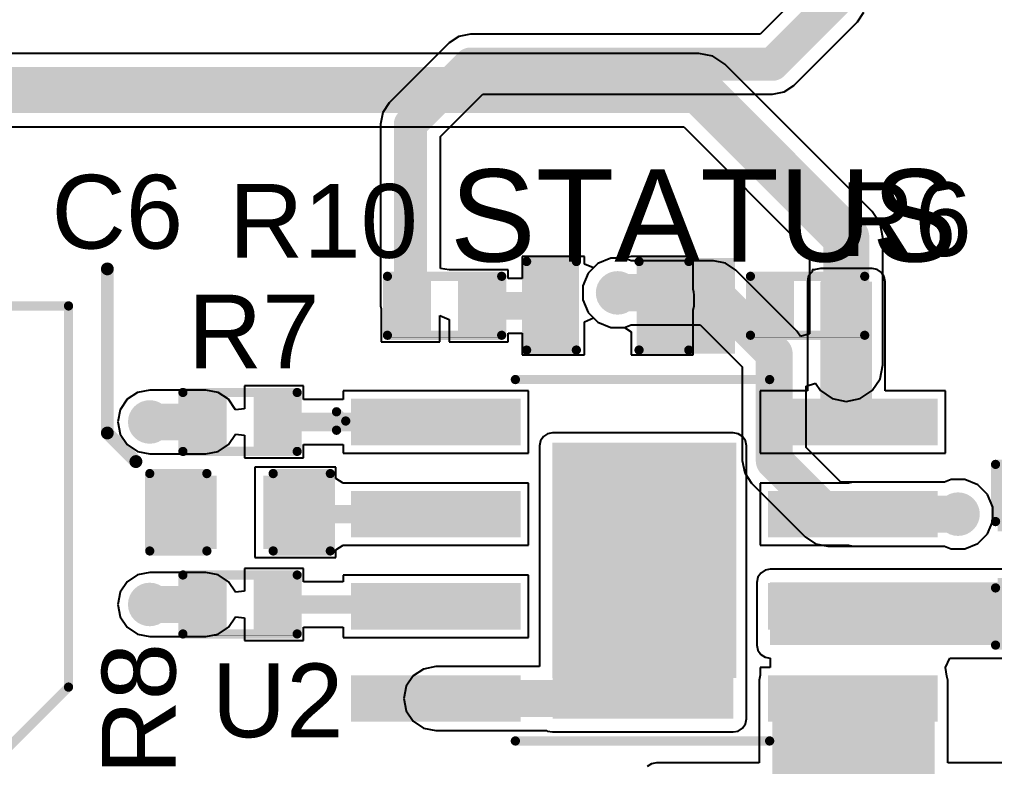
# Model space of a CAD drawing. Header units: millimetres. Extents: x 0.2 to 61.8, y 0.1 to 56.6.
# Drawn here: x 39.94 to 53.38, y 17.56 to 27.84 of the extents above; entities that cross this region are included whole.
import ezdxf

# ---------------------------------------------------------------- set-up
doc = ezdxf.new("R2010")
doc.units = ezdxf.units.MM
for name, color, linetype in [('BottomLayer', 5, 'Continuous'), ('BottomSolder', 6, 'Continuous'), ('TopLayer', 1, 'Continuous'), ('TopOverlay', 2, 'Continuous'), ('TopPaste', 8, 'Continuous'), ('TopSolder', 216, 'Continuous'), ('ViaHoleLayer', 16, 'Continuous')]:
    doc.layers.add(name, color=color, linetype=linetype)
doc.styles.add('Arial', font='', dxfattribs={"height": 0.2})
doc.styles.get('Arial').set_extended_font_data('Arial')

# ---------------------------------------------------------------- blocks, each defined once
blk = doc.blocks.new('SO_8_PWRPD_5')
at = {"layer": 'TopLayer'}
for points in [[(-3.975, 2.155), (-1.775, 2.155), (-1.775, 1.655), (-3.975, 1.655)], [(1.775, 2.155), (3.975, 2.155), (3.975, 1.655), (1.775, 1.655)], [(-1.2, 1.55), (1.2, 1.55), (1.2, -1.55), (-1.2, -1.55)], [(-3.975, 0.885), (-1.775, 0.885), (-1.775, 0.385), (-3.975, 0.385)], [(1.775, 0.885), (3.975, 0.885), (3.975, 0.385), (1.775, 0.385)], [(-3.975, -0.385), (-1.775, -0.385), (-1.775, -0.885), (-3.975, -0.885)], [(1.775, -0.385), (3.975, -0.385), (3.975, -0.885), (1.775, -0.885)], [(-3.975, -1.655), (-1.775, -1.655), (-1.775, -2.155), (-3.975, -2.155)], [(1.775, -1.655), (3.975, -1.655), (3.975, -2.155), (1.775, -2.155)]]:
    blk.add_hatch(color=1, dxfattribs=at).paths.add_polyline_path(points)
at = {"layer": 'TopPaste'}
for points in [[(-3.975, 2.155), (-1.775, 2.155), (-1.775, 1.655), (-3.975, 1.655)], [(1.775, 2.155), (3.975, 2.155), (3.975, 1.655), (1.775, 1.655)], [(-1.2, 1.55), (1.2, 1.55), (1.2, -1.55), (-1.2, -1.55)], [(-3.975, 0.885), (-1.775, 0.885), (-1.775, 0.385), (-3.975, 0.385)], [(1.775, 0.885), (3.975, 0.885), (3.975, 0.385), (1.775, 0.385)], [(-3.975, -0.385), (-1.775, -0.385), (-1.775, -0.885), (-3.975, -0.885)], [(1.775, -0.385), (3.975, -0.385), (3.975, -0.885), (1.775, -0.885)], [(-3.975, -1.655), (-1.775, -1.655), (-1.775, -2.155), (-3.975, -2.155)], [(1.775, -1.655), (3.975, -1.655), (3.975, -2.155), (1.775, -2.155)]]:
    blk.add_hatch(color=8, dxfattribs=at).paths.add_polyline_path(points)
at = {"layer": 'TopSolder'}
for points in [[(-4.045, 2.225), (-1.705, 2.225), (-1.705, 1.585), (-4.045, 1.585)], [(1.705, 2.225), (4.045, 2.225), (4.045, 1.585), (1.705, 1.585)], [(-1.27, 1.62), (1.27, 1.62), (1.27, -1.62), (-1.27, -1.62)], [(-4.045, 0.955), (-1.705, 0.955), (-1.705, 0.315), (-4.045, 0.315)], [(1.705, 0.955), (4.045, 0.955), (4.045, 0.315), (1.705, 0.315)], [(-4.045, -0.315), (-1.705, -0.315), (-1.705, -0.955), (-4.045, -0.955)], [(1.705, -0.315), (4.045, -0.315), (4.045, -0.955), (1.705, -0.955)], [(-4.045, -1.585), (-1.705, -1.585), (-1.705, -2.225), (-4.045, -2.225)], [(1.705, -1.585), (4.045, -1.585), (4.045, -2.225), (1.705, -2.225)]]:
    blk.add_hatch(color=216, dxfattribs=at).paths.add_polyline_path(points)
at = {"layer": 'TopOverlay', "const_width": 0.127}
for points in [[(-1.778, 2.489), (1.727, 2.489)], [(-4.243, 1.791), (-4.243, 2.045)], [(-4.243, 2.045), (-4.116, 1.918)], [(-4.243, 1.791), (-4.116, 1.918)], [(-1.778, -2.489), (1.727, -2.489)]]:
    blk.add_lwpolyline(points, dxfattribs=at)
at = {"layer": 'TopOverlay', "const_width": 0.0635}
for points in [[(-1.81, 2.489, 1), (-1.746, 2.489, 1)], [(1.695, 2.489, 1), (1.759, 2.489, 1)], [(-4.275, 2.045, 1), (-4.211, 2.045, 1)], [(-4.275, 2.045, 1), (-4.211, 2.045, 1)], [(-4.148, 1.918, 1), (-4.084, 1.918, 1)], [(-4.148, 1.918, 1), (-4.084, 1.918, 1)], [(-4.275, 1.791, 1), (-4.211, 1.791, 1)], [(-4.275, 1.791, 1), (-4.211, 1.791, 1)], [(-1.81, -2.489, 1), (-1.746, -2.489, 1)], [(1.695, -2.489, 1), (1.759, -2.489, 1)]]:
    blk.add_lwpolyline(points, format="xyb", close=True, dxfattribs=at)
blk = doc.blocks.new('R___0402_17')
at = {"layer": 'TopLayer'}
for points in [[(-0.699, -0.318), (-0.699, 0.318), (-0.241, 0.318), (-0.241, -0.318)], [(0.241, -0.318), (0.241, 0.318), (0.699, 0.318), (0.699, -0.318)]]:
    blk.add_hatch(color=1, dxfattribs=at).paths.add_polyline_path(points)
at = {"layer": 'TopPaste'}
for points in [[(-0.699, -0.318), (-0.699, 0.318), (-0.241, 0.318), (-0.241, -0.318)], [(0.241, -0.318), (0.241, 0.318), (0.699, 0.318), (0.699, -0.318)]]:
    blk.add_hatch(color=8, dxfattribs=at).paths.add_polyline_path(points)
at = {"layer": 'TopSolder'}
for points in [[(-0.754, -0.373), (-0.754, 0.373), (-0.186, 0.373), (-0.186, -0.373)], [(0.186, -0.373), (0.186, 0.373), (0.754, 0.373), (0.754, -0.373)]]:
    blk.add_hatch(color=216, dxfattribs=at).paths.add_polyline_path(points)
at = {"layer": 'TopOverlay'}
for points, const_width in [([(-0.787, 0.406), (0.787, 0.406)], 0.127), ([(-0.787, -0.406), (-0.787, 0.406)], 0.127), ([(0.787, -0.406), (0.787, 0.406)], 0.127), ([(-0.787, -0.406), (0.787, -0.406)], 0.127), ([(-0.813, -0.432), (0.813, -0.432)], 0.00323)]:
    blk.add_lwpolyline(points, dxfattribs=dict(at, const_width=const_width))
for points, const_width in [([(-0.819, 0.406, 1), (-0.756, 0.406, 1)], 0.0635), ([(-0.819, 0.406, 1), (-0.756, 0.406, 1)], 0.0635), ([(0.756, 0.406, 1), (0.819, 0.406, 1)], 0.0635), ([(0.756, 0.406, 1), (0.819, 0.406, 1)], 0.0635), ([(-0.819, -0.406, 1), (-0.756, -0.406, 1)], 0.0635), ([(-0.819, -0.406, 1), (-0.756, -0.406, 1)], 0.0635), ([(0.756, -0.406, 1), (0.819, -0.406, 1)], 0.0635), ([(0.756, -0.406, 1), (0.819, -0.406, 1)], 0.0635), ([(-0.814, -0.432, 1), (-0.812, -0.432, 1)], 0.00161), ([(0.812, -0.432, 1), (0.814, -0.432, 1)], 0.00161)]:
    blk.add_lwpolyline(points, format="xyb", close=True, dxfattribs=dict(at, const_width=const_width))
blk = doc.blocks.new('R___0402_19')
at = {"layer": 'TopLayer'}
for points in [[(-0.699, -0.318), (-0.699, 0.318), (-0.241, 0.318), (-0.241, -0.318)], [(0.241, -0.318), (0.241, 0.318), (0.699, 0.318), (0.699, -0.318)]]:
    blk.add_hatch(color=1, dxfattribs=at).paths.add_polyline_path(points)
at = {"layer": 'TopPaste'}
for points in [[(-0.699, -0.318), (-0.699, 0.318), (-0.241, 0.318), (-0.241, -0.318)], [(0.241, -0.318), (0.241, 0.318), (0.699, 0.318), (0.699, -0.318)]]:
    blk.add_hatch(color=8, dxfattribs=at).paths.add_polyline_path(points)
at = {"layer": 'TopSolder'}
for points in [[(-0.754, -0.373), (-0.754, 0.373), (-0.186, 0.373), (-0.186, -0.373)], [(0.186, -0.373), (0.186, 0.373), (0.754, 0.373), (0.754, -0.373)]]:
    blk.add_hatch(color=216, dxfattribs=at).paths.add_polyline_path(points)
at = {"layer": 'TopOverlay'}
for points, const_width in [([(-0.787, 0.406), (0.787, 0.406)], 0.127), ([(-0.787, -0.406), (-0.787, 0.406)], 0.127), ([(0.787, -0.406), (0.787, 0.406)], 0.127), ([(-0.787, -0.406), (0.787, -0.406)], 0.127), ([(-0.813, -0.432), (0.813, -0.432)], 0.00323)]:
    blk.add_lwpolyline(points, dxfattribs=dict(at, const_width=const_width))
for points, const_width in [([(-0.819, 0.406, 1), (-0.756, 0.406, 1)], 0.0635), ([(-0.819, 0.406, 1), (-0.756, 0.406, 1)], 0.0635), ([(0.756, 0.406, 1), (0.819, 0.406, 1)], 0.0635), ([(0.756, 0.406, 1), (0.819, 0.406, 1)], 0.0635), ([(-0.819, -0.406, 1), (-0.756, -0.406, 1)], 0.0635), ([(-0.819, -0.406, 1), (-0.756, -0.406, 1)], 0.0635), ([(0.756, -0.406, 1), (0.819, -0.406, 1)], 0.0635), ([(0.756, -0.406, 1), (0.819, -0.406, 1)], 0.0635), ([(-0.814, -0.432, 1), (-0.812, -0.432, 1)], 0.00161), ([(0.812, -0.432, 1), (0.814, -0.432, 1)], 0.00161)]:
    blk.add_lwpolyline(points, format="xyb", close=True, dxfattribs=dict(at, const_width=const_width))
blk = doc.blocks.new('R___0402_20')
at = {"layer": 'TopLayer'}
for points in [[(-0.699, -0.318), (-0.699, 0.318), (-0.241, 0.318), (-0.241, -0.318)], [(0.241, -0.318), (0.241, 0.318), (0.699, 0.318), (0.699, -0.318)]]:
    blk.add_hatch(color=1, dxfattribs=at).paths.add_polyline_path(points)
at = {"layer": 'TopPaste'}
for points in [[(-0.699, -0.318), (-0.699, 0.318), (-0.241, 0.318), (-0.241, -0.318)], [(0.241, -0.318), (0.241, 0.318), (0.699, 0.318), (0.699, -0.318)]]:
    blk.add_hatch(color=8, dxfattribs=at).paths.add_polyline_path(points)
at = {"layer": 'TopSolder'}
for points in [[(-0.754, -0.373), (-0.754, 0.373), (-0.186, 0.373), (-0.186, -0.373)], [(0.186, -0.373), (0.186, 0.373), (0.754, 0.373), (0.754, -0.373)]]:
    blk.add_hatch(color=216, dxfattribs=at).paths.add_polyline_path(points)
at = {"layer": 'TopOverlay'}
for points, const_width in [([(-0.787, 0.406), (0.787, 0.406)], 0.127), ([(-0.787, -0.406), (-0.787, 0.406)], 0.127), ([(0.787, -0.406), (0.787, 0.406)], 0.127), ([(-0.787, -0.406), (0.787, -0.406)], 0.127), ([(-0.813, -0.432), (0.813, -0.432)], 0.00323)]:
    blk.add_lwpolyline(points, dxfattribs=dict(at, const_width=const_width))
for points, const_width in [([(-0.819, 0.406, 1), (-0.756, 0.406, 1)], 0.0635), ([(-0.819, 0.406, 1), (-0.756, 0.406, 1)], 0.0635), ([(0.756, 0.406, 1), (0.819, 0.406, 1)], 0.0635), ([(0.756, 0.406, 1), (0.819, 0.406, 1)], 0.0635), ([(-0.819, -0.406, 1), (-0.756, -0.406, 1)], 0.0635), ([(-0.819, -0.406, 1), (-0.756, -0.406, 1)], 0.0635), ([(0.756, -0.406, 1), (0.819, -0.406, 1)], 0.0635), ([(0.756, -0.406, 1), (0.819, -0.406, 1)], 0.0635), ([(-0.814, -0.432, 1), (-0.812, -0.432, 1)], 0.00161), ([(0.812, -0.432, 1), (0.814, -0.432, 1)], 0.00161)]:
    blk.add_lwpolyline(points, format="xyb", close=True, dxfattribs=dict(at, const_width=const_width))
blk = doc.blocks.new('R___0402_21')
at = {"layer": 'TopLayer'}
for points in [[(-0.699, -0.318), (-0.699, 0.318), (-0.241, 0.318), (-0.241, -0.318)], [(0.241, -0.318), (0.241, 0.318), (0.699, 0.318), (0.699, -0.318)]]:
    blk.add_hatch(color=1, dxfattribs=at).paths.add_polyline_path(points)
at = {"layer": 'TopPaste'}
for points in [[(-0.699, -0.318), (-0.699, 0.318), (-0.241, 0.318), (-0.241, -0.318)], [(0.241, -0.318), (0.241, 0.318), (0.699, 0.318), (0.699, -0.318)]]:
    blk.add_hatch(color=8, dxfattribs=at).paths.add_polyline_path(points)
at = {"layer": 'TopSolder'}
for points in [[(-0.754, -0.373), (-0.754, 0.373), (-0.186, 0.373), (-0.186, -0.373)], [(0.186, -0.373), (0.186, 0.373), (0.754, 0.373), (0.754, -0.373)]]:
    blk.add_hatch(color=216, dxfattribs=at).paths.add_polyline_path(points)
at = {"layer": 'TopOverlay'}
for points, const_width in [([(-0.787, 0.406), (0.787, 0.406)], 0.127), ([(-0.787, -0.406), (-0.787, 0.406)], 0.127), ([(0.787, -0.406), (0.787, 0.406)], 0.127), ([(-0.787, -0.406), (0.787, -0.406)], 0.127), ([(-0.813, -0.432), (0.813, -0.432)], 0.00323)]:
    blk.add_lwpolyline(points, dxfattribs=dict(at, const_width=const_width))
for points, const_width in [([(-0.819, 0.406, 1), (-0.756, 0.406, 1)], 0.0635), ([(-0.819, 0.406, 1), (-0.756, 0.406, 1)], 0.0635), ([(0.756, 0.406, 1), (0.819, 0.406, 1)], 0.0635), ([(0.756, 0.406, 1), (0.819, 0.406, 1)], 0.0635), ([(-0.819, -0.406, 1), (-0.756, -0.406, 1)], 0.0635), ([(-0.819, -0.406, 1), (-0.756, -0.406, 1)], 0.0635), ([(0.756, -0.406, 1), (0.819, -0.406, 1)], 0.0635), ([(0.756, -0.406, 1), (0.819, -0.406, 1)], 0.0635), ([(-0.814, -0.432, 1), (-0.812, -0.432, 1)], 0.00161), ([(0.812, -0.432, 1), (0.814, -0.432, 1)], 0.00161)]:
    blk.add_lwpolyline(points, format="xyb", close=True, dxfattribs=dict(at, const_width=const_width))
blk = doc.blocks.new('LED_0603_31')
at = {"layer": 'TopLayer'}
for points in [[(-1, 0.5), (-0.5, 0.5), (-0.5, -0.5), (-1, -0.5)], [(0.5, 0.5), (1, 0.5), (1, -0.5), (0.5, -0.5)]]:
    blk.add_hatch(color=1, dxfattribs=at).paths.add_polyline_path(points)
at = {"layer": 'TopOverlay'}
blk.add_hatch(color=2, dxfattribs=at).paths.add_polyline_path([(1.118, -0.66), (1.753, -0.66), (1.753, 0.66), (1.118, 0.66)])
at = {"layer": 'TopPaste'}
for points in [[(-1, 0.5), (-0.5, 0.5), (-0.5, -0.5), (-1, -0.5)], [(0.5, 0.5), (1, 0.5), (1, -0.5), (0.5, -0.5)]]:
    blk.add_hatch(color=8, dxfattribs=at).paths.add_polyline_path(points)
at = {"layer": 'TopSolder'}
for points in [[(-1.102, 0.602), (-0.398, 0.602), (-0.398, -0.602), (-1.102, -0.602)], [(0.398, 0.602), (1.102, 0.602), (1.102, -0.602), (0.398, -0.602)]]:
    blk.add_hatch(color=216, dxfattribs=at).paths.add_polyline_path(points)
at = {"layer": 'TopOverlay', "const_width": 0.127}
for points in [[(-1.118, -0.61), (-1.118, 0.61)], [(-1.118, 0.61), (-0.432, 0.61)], [(0.432, 0.61), (1.118, 0.61)], [(1.118, -0.61), (1.118, 0.61)], [(-1.118, -0.61), (-0.432, -0.61)], [(0.432, -0.61), (1.118, -0.61)]]:
    blk.add_lwpolyline(points, dxfattribs=at)
at = {"layer": 'TopOverlay', "const_width": 0.0635}
for points in [[(-1.149, 0.61, 1), (-1.086, 0.61, 1)], [(-1.149, 0.61, 1), (-1.086, 0.61, 1)], [(-0.464, 0.61, 1), (-0.4, 0.61, 1)], [(0.4, 0.61, 1), (0.464, 0.61, 1)], [(1.086, 0.61, 1), (1.149, 0.61, 1)], [(1.086, 0.61, 1), (1.149, 0.61, 1)], [(-1.149, -0.61, 1), (-1.086, -0.61, 1)], [(-1.149, -0.61, 1), (-1.086, -0.61, 1)], [(-0.464, -0.61, 1), (-0.4, -0.61, 1)], [(0.4, -0.61, 1), (0.464, -0.61, 1)], [(1.086, -0.61, 1), (1.149, -0.61, 1)], [(1.086, -0.61, 1), (1.149, -0.61, 1)]]:
    blk.add_lwpolyline(points, format="xyb", close=True, dxfattribs=at)
blk = doc.blocks.new('50SVPF10M_53')
at = {"layer": 'TopLayer'}
for points in [[(-4.55, 0.8), (-1.05, 0.8), (-1.05, -0.8), (-4.55, -0.8)], [(1.05, 0.8), (4.55, 0.8), (4.55, -0.8), (1.05, -0.8)]]:
    blk.add_hatch(color=1, dxfattribs=at).paths.add_polyline_path(points)
at = {"layer": 'TopPaste'}
for points in [[(-4.55, 0.8), (-1.05, 0.8), (-1.05, -0.8), (-4.55, -0.8)], [(1.05, 0.8), (4.55, 0.8), (4.55, -0.8), (1.05, -0.8)]]:
    blk.add_hatch(color=8, dxfattribs=at).paths.add_polyline_path(points)
at = {"layer": 'TopSolder'}
for points in [[(-4.652, 0.902), (-0.948, 0.902), (-0.948, -0.902), (-4.652, -0.902)], [(0.948, 0.902), (4.652, 0.902), (4.652, -0.902), (0.948, -0.902)]]:
    blk.add_hatch(color=216, dxfattribs=at).paths.add_polyline_path(points)
at = {"layer": 'TopOverlay', "const_width": 0.127}
for points in [[(-1.95, 3.3), (-3.3, 1.95)], [(-1.95, 3.3), (3.3, 3.3)], [(3.3, 3.3), (3.3, 1.15)], [(-3.3, 1.95), (-3.3, 1.15)], [(-3.779, 1.567), (-3.779, 1.033)], [(-4.007, 1.287), (-3.55, 1.287)], [(-3.3, -1.15), (-3.3, -1.95)], [(3.3, -1.15), (3.3, -3.3)], [(-3.3, -1.95), (-1.95, -3.3)], [(-1.95, -3.3), (3.3, -3.3)]]:
    blk.add_lwpolyline(points, dxfattribs=at)
at = {"layer": 'TopOverlay', "const_width": 0.0635}
for points in [[(-1.982, 3.3, 1), (-1.918, 3.3, 1)], [(-1.982, 3.3, 1), (-1.918, 3.3, 1)], [(3.268, 3.3, 1), (3.332, 3.3, 1)], [(3.268, 3.3, 1), (3.332, 3.3, 1)], [(-3.332, 1.95, 1), (-3.268, 1.95, 1)], [(-3.332, 1.95, 1), (-3.268, 1.95, 1)], [(-3.81, 1.567, 1), (-3.747, 1.567, 1)], [(-4.039, 1.287, 1), (-3.975, 1.287, 1)], [(-3.582, 1.287, 1), (-3.518, 1.287, 1)], [(-3.332, 1.15, 1), (-3.268, 1.15, 1)], [(3.268, 1.15, 1), (3.332, 1.15, 1)], [(-3.81, 1.033, 1), (-3.747, 1.033, 1)], [(-3.332, -1.15, 1), (-3.268, -1.15, 1)], [(3.268, -1.15, 1), (3.332, -1.15, 1)], [(-3.332, -1.95, 1), (-3.268, -1.95, 1)], [(-3.332, -1.95, 1), (-3.268, -1.95, 1)], [(-1.982, -3.3, 1), (-1.918, -3.3, 1)], [(-1.982, -3.3, 1), (-1.918, -3.3, 1)], [(3.268, -3.3, 1), (3.332, -3.3, 1)], [(3.268, -3.3, 1), (3.332, -3.3, 1)]]:
    blk.add_lwpolyline(points, format="xyb", close=True, dxfattribs=at)
blk = doc.blocks.new('C___0603_55')
at = {"layer": 'TopLayer'}
for points in [[(-0.381, 0.445), (-0.381, -0.445), (-1.143, -0.445), (-1.143, 0.445)], [(1.143, 0.445), (1.143, -0.445), (0.381, -0.445), (0.381, 0.445)]]:
    blk.add_hatch(color=1, dxfattribs=at).paths.add_polyline_path(points)
at = {"layer": 'TopPaste'}
for points in [[(-0.381, 0.445), (-0.381, -0.445), (-1.143, -0.445), (-1.143, 0.445)], [(1.143, 0.445), (1.143, -0.445), (0.381, -0.445), (0.381, 0.445)]]:
    blk.add_hatch(color=8, dxfattribs=at).paths.add_polyline_path(points)
at = {"layer": 'TopSolder'}
for points in [[(-0.321, 0.504), (-0.321, -0.504), (-1.203, -0.504), (-1.203, 0.504)], [(1.203, 0.504), (1.203, -0.504), (0.321, -0.504), (0.321, 0.504)]]:
    blk.add_hatch(color=216, dxfattribs=at).paths.add_polyline_path(points)
at = {"layer": 'TopOverlay', "const_width": 0.127}
for points in [[(-1.245, 0.533), (-0.457, 0.533)], [(-1.245, -0.533), (-1.245, 0.533)], [(0.457, 0.533), (1.245, 0.533)], [(1.245, -0.533), (1.245, 0.533)], [(-1.245, -0.533), (-0.457, -0.533)], [(0.457, -0.533), (1.245, -0.533)]]:
    blk.add_lwpolyline(points, dxfattribs=at)
at = {"layer": 'TopOverlay', "const_width": 0.0635}
for points in [[(-1.276, 0.533, 1), (-1.213, 0.533, 1)], [(-1.276, 0.533, 1), (-1.213, 0.533, 1)], [(-0.489, 0.533, 1), (-0.425, 0.533, 1)], [(0.425, 0.533, 1), (0.489, 0.533, 1)], [(1.213, 0.533, 1), (1.276, 0.533, 1)], [(1.213, 0.533, 1), (1.276, 0.533, 1)], [(-1.276, -0.533, 1), (-1.213, -0.533, 1)], [(-1.276, -0.533, 1), (-1.213, -0.533, 1)], [(-0.489, -0.533, 1), (-0.425, -0.533, 1)], [(0.425, -0.533, 1), (0.489, -0.533, 1)], [(1.213, -0.533, 1), (1.276, -0.533, 1)], [(1.213, -0.533, 1), (1.276, -0.533, 1)]]:
    blk.add_lwpolyline(points, format="xyb", close=True, dxfattribs=at)
blk = doc.blocks.new('C___0603_56')
at = {"layer": 'TopLayer'}
for points in [[(-0.381, 0.445), (-0.381, -0.445), (-1.143, -0.445), (-1.143, 0.445)], [(1.143, 0.445), (1.143, -0.445), (0.381, -0.445), (0.381, 0.445)]]:
    blk.add_hatch(color=1, dxfattribs=at).paths.add_polyline_path(points)
at = {"layer": 'TopPaste'}
for points in [[(-0.381, 0.445), (-0.381, -0.445), (-1.143, -0.445), (-1.143, 0.445)], [(1.143, 0.445), (1.143, -0.445), (0.381, -0.445), (0.381, 0.445)]]:
    blk.add_hatch(color=8, dxfattribs=at).paths.add_polyline_path(points)
at = {"layer": 'TopSolder'}
for points in [[(-0.321, 0.504), (-0.321, -0.504), (-1.203, -0.504), (-1.203, 0.504)], [(1.203, 0.504), (1.203, -0.504), (0.321, -0.504), (0.321, 0.504)]]:
    blk.add_hatch(color=216, dxfattribs=at).paths.add_polyline_path(points)
at = {"layer": 'TopOverlay', "const_width": 0.127}
for points in [[(-0.457, 0.533), (-1.245, 0.533)], [(-1.245, -0.533), (-1.245, 0.533)], [(1.245, 0.533), (0.457, 0.533)], [(1.245, -0.533), (1.245, 0.533)], [(-0.457, -0.533), (-1.245, -0.533)], [(1.245, -0.533), (0.457, -0.533)]]:
    blk.add_lwpolyline(points, dxfattribs=at)
at = {"layer": 'TopOverlay', "const_width": 0.0635}
for points in [[(-1.276, 0.533, 1), (-1.213, 0.533, 1)], [(-1.276, 0.533, 1), (-1.213, 0.533, 1)], [(-0.489, 0.533, 1), (-0.425, 0.533, 1)], [(0.425, 0.533, 1), (0.489, 0.533, 1)], [(1.213, 0.533, 1), (1.276, 0.533, 1)], [(1.213, 0.533, 1), (1.276, 0.533, 1)], [(-1.276, -0.533, 1), (-1.213, -0.533, 1)], [(-1.276, -0.533, 1), (-1.213, -0.533, 1)], [(-0.489, -0.533, 1), (-0.425, -0.533, 1)], [(0.425, -0.533, 1), (0.489, -0.533, 1)], [(1.213, -0.533, 1), (1.276, -0.533, 1)], [(1.213, -0.533, 1), (1.276, -0.533, 1)]]:
    blk.add_lwpolyline(points, format="xyb", close=True, dxfattribs=at)

msp = doc.modelspace()

# ---------------------------------------------------------------- hatches: boundary and pattern name
at = {"layer": 'BottomLayer'}
h = msp.add_hatch(color=5, dxfattribs=at)
edge = h.paths.add_edge_path()
edge.add_arc((48.181, 24.079), 0.3, 0, 360)
h = msp.add_hatch(color=5, dxfattribs=at)
edge = h.paths.add_edge_path()
edge.add_arc((51.333, 23.089), 0.3, 0, 360)
h = msp.add_hatch(color=5, dxfattribs=at)
edge = h.paths.add_edge_path()
edge.add_arc((41.732, 22.301), 0.3, 0, 360)
h = msp.add_hatch(color=5, dxfattribs=at)
edge = h.paths.add_edge_path()
edge.add_arc((47.87, 21.438), 0.3, 0, 360)
h = msp.add_hatch(color=5, dxfattribs=at)
edge = h.paths.add_edge_path()
edge.add_arc((49.217, 21.463), 0.3, 0, 360)
h = msp.add_hatch(color=5, dxfattribs=at)
edge = h.paths.add_edge_path()
edge.add_arc((52.874, 21.031), 0.3, 0, 360)
h = msp.add_hatch(color=5, dxfattribs=at)
edge = h.paths.add_edge_path()
edge.add_arc((48.55, 20.396), 0.3, 0, 360)
h = msp.add_hatch(color=5, dxfattribs=at)
edge = h.paths.add_edge_path()
edge.add_arc((41.732, 19.787), 0.3, 0, 360)
h = msp.add_hatch(color=5, dxfattribs=at)
edge = h.paths.add_edge_path()
edge.add_arc((47.87, 19.355), 0.3, 0, 360)
h = msp.add_hatch(color=5, dxfattribs=at)
edge = h.paths.add_edge_path()
edge.add_arc((49.217, 19.329), 0.3, 0, 360)
at = {"layer": 'BottomSolder'}
h = msp.add_hatch(color=6, dxfattribs=at)
edge = h.paths.add_edge_path()
edge.add_arc((48.181, 24.079), 0.15, 0, 360)
h = msp.add_hatch(color=6, dxfattribs=at)
edge = h.paths.add_edge_path()
edge.add_arc((51.333, 23.089), 0.15, 0, 360)
h = msp.add_hatch(color=6, dxfattribs=at)
edge = h.paths.add_edge_path()
edge.add_arc((41.732, 22.301), 0.15, 0, 360)
h = msp.add_hatch(color=6, dxfattribs=at)
edge = h.paths.add_edge_path()
edge.add_arc((47.87, 21.438), 0.252, 0, 360)
h = msp.add_hatch(color=6, dxfattribs=at)
edge = h.paths.add_edge_path()
edge.add_arc((49.217, 21.463), 0.252, 0, 360)
h = msp.add_hatch(color=6, dxfattribs=at)
edge = h.paths.add_edge_path()
edge.add_arc((52.874, 21.031), 0.15, 0, 360)
h = msp.add_hatch(color=6, dxfattribs=at)
edge = h.paths.add_edge_path()
edge.add_arc((48.55, 20.396), 0.252, 0, 360)
h = msp.add_hatch(color=6, dxfattribs=at)
edge = h.paths.add_edge_path()
edge.add_arc((41.732, 19.787), 0.15, 0, 360)
h = msp.add_hatch(color=6, dxfattribs=at)
edge = h.paths.add_edge_path()
edge.add_arc((47.87, 19.355), 0.252, 0, 360)
h = msp.add_hatch(color=6, dxfattribs=at)
edge = h.paths.add_edge_path()
edge.add_arc((49.217, 19.329), 0.252, 0, 360)
at = {"layer": 'TopLayer'}
h = msp.add_hatch(color=1, dxfattribs=at)
edge = h.paths.add_edge_path()
edge.add_arc((48.181, 24.079), 0.3, 0, 360)
for points in [[(50.978, 22.174), (51.689, 22.174), (51.689, 24.232), (50.978, 24.232)], [(49.775, 21.971), (47.286, 21.971), (47.286, 18.212), (49.775, 18.212)], [(58.919, 20.091), (50.283, 20.091), (50.283, 19.228), (58.919, 19.228)], [(50.315, 16.891), (52.55, 16.891), (52.55, 18.745), (50.315, 18.745)]]:
    msp.add_hatch(color=1, dxfattribs=at).paths.add_polyline_path(points)
h = msp.add_hatch(color=1, dxfattribs=at)
edge = h.paths.add_edge_path()
edge.add_arc((51.333, 23.089), 0.3, 0, 360)
h = msp.add_hatch(color=1, dxfattribs=at)
edge = h.paths.add_edge_path()
edge.add_arc((41.732, 22.301), 0.3, 0, 360)
h = msp.add_hatch(color=1, dxfattribs=at)
edge = h.paths.add_edge_path()
edge.add_arc((47.87, 21.438), 0.3, 0, 360)
h = msp.add_hatch(color=1, dxfattribs=at)
edge = h.paths.add_edge_path()
edge.add_arc((49.217, 21.463), 0.3, 0, 360)
h = msp.add_hatch(color=1, dxfattribs=at)
edge = h.paths.add_edge_path()
edge.add_arc((52.874, 21.031), 0.3, 0, 360)
h = msp.add_hatch(color=1, dxfattribs=at)
edge = h.paths.add_edge_path()
edge.add_arc((48.55, 20.396), 0.3, 0, 360)
h = msp.add_hatch(color=1, dxfattribs=at)
edge = h.paths.add_edge_path()
edge.add_arc((41.732, 19.787), 0.3, 0, 360)
h = msp.add_hatch(color=1, dxfattribs=at)
edge = h.paths.add_edge_path()
edge.add_arc((47.87, 19.355), 0.3, 0, 360)
h = msp.add_hatch(color=1, dxfattribs=at)
edge = h.paths.add_edge_path()
edge.add_arc((49.217, 19.329), 0.3, 0, 360)
at = {"layer": 'TopSolder'}
h = msp.add_hatch(color=216, dxfattribs=at)
edge = h.paths.add_edge_path()
edge.add_arc((48.181, 24.079), 0.15, 0, 360)
h = msp.add_hatch(color=216, dxfattribs=at)
edge = h.paths.add_edge_path()
edge.add_arc((51.333, 23.089), 0.15, 0, 360)
h = msp.add_hatch(color=216, dxfattribs=at)
edge = h.paths.add_edge_path()
edge.add_arc((41.732, 22.301), 0.15, 0, 360)
h = msp.add_hatch(color=216, dxfattribs=at)
edge = h.paths.add_edge_path()
edge.add_arc((47.87, 21.438), 0.252, 0, 360)
h = msp.add_hatch(color=216, dxfattribs=at)
edge = h.paths.add_edge_path()
edge.add_arc((49.217, 21.463), 0.252, 0, 360)
h = msp.add_hatch(color=216, dxfattribs=at)
edge = h.paths.add_edge_path()
edge.add_arc((52.874, 21.031), 0.15, 0, 360)
h = msp.add_hatch(color=216, dxfattribs=at)
edge = h.paths.add_edge_path()
edge.add_arc((48.55, 20.396), 0.252, 0, 360)
h = msp.add_hatch(color=216, dxfattribs=at)
edge = h.paths.add_edge_path()
edge.add_arc((41.732, 19.787), 0.15, 0, 360)
h = msp.add_hatch(color=216, dxfattribs=at)
edge = h.paths.add_edge_path()
edge.add_arc((47.87, 19.355), 0.252, 0, 360)
h = msp.add_hatch(color=216, dxfattribs=at)
edge = h.paths.add_edge_path()
edge.add_arc((49.217, 19.329), 0.252, 0, 360)
at = {"layer": 'ViaHoleLayer'}
h = msp.add_hatch(color=16, dxfattribs=at)
edge = h.paths.add_edge_path()
edge.add_arc((48.181, 24.079), 0.15, 0, 360)
h = msp.add_hatch(color=16, dxfattribs=at)
edge = h.paths.add_edge_path()
edge.add_arc((51.333, 23.089), 0.15, 0, 360)
h = msp.add_hatch(color=16, dxfattribs=at)
edge = h.paths.add_edge_path()
edge.add_arc((41.732, 22.301), 0.15, 0, 360)
h = msp.add_hatch(color=16, dxfattribs=at)
edge = h.paths.add_edge_path()
edge.add_arc((47.87, 21.438), 0.15, 0, 360)
h = msp.add_hatch(color=16, dxfattribs=at)
edge = h.paths.add_edge_path()
edge.add_arc((49.217, 21.463), 0.15, 0, 360)
h = msp.add_hatch(color=16, dxfattribs=at)
edge = h.paths.add_edge_path()
edge.add_arc((52.874, 21.031), 0.15, 0, 360)
h = msp.add_hatch(color=16, dxfattribs=at)
edge = h.paths.add_edge_path()
edge.add_arc((48.55, 20.396), 0.15, 0, 360)
h = msp.add_hatch(color=16, dxfattribs=at)
edge = h.paths.add_edge_path()
edge.add_arc((41.732, 19.787), 0.15, 0, 360)
h = msp.add_hatch(color=16, dxfattribs=at)
edge = h.paths.add_edge_path()
edge.add_arc((47.87, 19.355), 0.15, 0, 360)
h = msp.add_hatch(color=16, dxfattribs=at)
edge = h.paths.add_edge_path()
edge.add_arc((49.217, 19.329), 0.15, 0, 360)

# ---------------------------------------------------------------- linework, layer by layer
at = {"layer": 'BottomLayer'}
for p, q in [((49.301, 27.378), (6.661, 27.378)), ((49.495, 27.34), (49.301, 27.378)), ((49.658, 27.23), (49.495, 27.34)), ((51.69, 25.198), (49.658, 27.23)), ((29.375, 26.368), (49.092, 26.368)), ((49.092, 26.368), (50.828, 24.632)), ((51.8, 25.034), (51.69, 25.198)), ((51.838, 24.841), (51.8, 25.034)), ((51.838, 23.089), (51.838, 24.841)), ((50.828, 24.632), (50.828, 23.516)), ((47.91, 24.484), (47.776, 24.35)), ((48.086, 24.557), (47.91, 24.484)), ((48.276, 24.557), (48.086, 24.557)), ((48.367, 24.519), (48.276, 24.557)), ((49.502, 24.519), (48.367, 24.519)), ((49.67, 24.486), (49.502, 24.519)), ((49.813, 24.391), (49.67, 24.486)), ((47.776, 24.35), (47.703, 24.174)), ((50.651, 23.552), (49.813, 24.391)), ((47.703, 24.174), (47.703, 23.984)), ((47.703, 23.984), (47.776, 23.809)), ((47.776, 23.809), (47.91, 23.674)), ((47.91, 23.674), (48.086, 23.601)), ((48.086, 23.601), (48.276, 23.601)), ((48.276, 23.601), (48.367, 23.639)), ((48.367, 23.639), (49.319, 23.639)), ((49.319, 23.639), (49.9, 23.059)), ((50.701, 23.477), (50.651, 23.552)), ((50.651, 23.552), (50.651, 23.552)), ((50.828, 23.516), (50.701, 23.477)), ((49.9, 23.059), (49.9, 21.768)), ((51.8, 22.895), (51.838, 23.089)), ((51.69, 22.732), (51.8, 22.895)), ((50.78, 22.796), (50.907, 22.835)), ((50.78, 21.95), (50.78, 22.796)), ((50.907, 22.835), (50.976, 22.732)), ((50.976, 22.732), (51.14, 22.622)), ((51.527, 22.622), (51.69, 22.732)), ((51.14, 22.622), (51.333, 22.584)), ((51.333, 22.584), (51.527, 22.622)), ((51.259, 21.471), (50.78, 21.95)), ((49.9, 21.768), (49.933, 21.599)), ((49.933, 21.599), (50.029, 21.456)), ((52.779, 21.509), (52.689, 21.471)), ((52.969, 21.509), (52.779, 21.509)), ((53.145, 21.436), (52.969, 21.509)), ((50.029, 21.456), (50.765, 20.72)), ((52.689, 21.471), (51.259, 21.471)), ((53.279, 21.302), (53.145, 21.436)), ((53.352, 21.126), (53.279, 21.302)), ((53.352, 20.936), (53.352, 21.126)), ((53.279, 20.761), (53.352, 20.936)), ((50.765, 20.72), (50.908, 20.624)), ((53.145, 20.626), (53.279, 20.761)), ((50.908, 20.624), (51.077, 20.591)), ((51.077, 20.591), (52.689, 20.591)), ((52.689, 20.591), (52.779, 20.553)), ((52.969, 20.553), (53.145, 20.626)), ((52.779, 20.553), (52.969, 20.553))]:
    msp.add_line(p, q, dxfattribs=at)
for points, const_width in [([(6.452, 26.873), (49.301, 26.873)], 0.635), ([(49.301, 26.873), (51.333, 24.841)], 0.635), ([(51.333, 23.089), (51.333, 24.841)], 0.635), ([(48.181, 24.079), (49.502, 24.079)], 0.508), ([(49.502, 24.079), (50.34, 23.241)], 0.508), ([(50.34, 21.768), (50.34, 23.241)], 0.508), ([(50.34, 21.768), (51.077, 21.031)], 0.508), ([(51.077, 21.031), (52.874, 21.031)], 0.508)]:
    msp.add_lwpolyline(points, dxfattribs=dict(at, const_width=const_width))
for points, const_width in [([(49.143, 26.873, 1), (49.46, 26.873, 1)], 0.318), ([(49.143, 26.873, 1), (49.46, 26.873, 1)], 0.318), ([(51.175, 24.841, 1), (51.492, 24.841, 1)], 0.318), ([(51.175, 24.841, 1), (51.492, 24.841, 1)], 0.318), ([(48.054, 24.079, 1), (48.308, 24.079, 1)], 0.254), ([(49.375, 24.079, 1), (49.629, 24.079, 1)], 0.254), ([(49.375, 24.079, 1), (49.629, 24.079, 1)], 0.254), ([(50.213, 23.241, 1), (50.467, 23.241, 1)], 0.254), ([(50.213, 23.241, 1), (50.467, 23.241, 1)], 0.254), ([(51.175, 23.089, 1), (51.492, 23.089, 1)], 0.318), ([(50.213, 21.768, 1), (50.467, 21.768, 1)], 0.254), ([(50.213, 21.768, 1), (50.467, 21.768, 1)], 0.254), ([(50.95, 21.031, 1), (51.204, 21.031, 1)], 0.254), ([(50.95, 21.031, 1), (51.204, 21.031, 1)], 0.254), ([(52.747, 21.031, 1), (53.001, 21.031, 1)], 0.254)]:
    msp.add_lwpolyline(points, format="xyb", close=True, dxfattribs=dict(at, const_width=const_width))
at = {"layer": 'TopLayer'}
for p, q in [((50.779, 28.277), (50.146, 27.643)), ((51.487, 27.812), (51.577, 27.947)), ((50.61, 26.936), (51.487, 27.812)), ((45.993, 27.612), (45.859, 27.522)), ((46.152, 27.643), (45.993, 27.612)), ((50.146, 27.643), (46.152, 27.643)), ((45.859, 27.522), (45.033, 26.696)), ((50.476, 26.846), (50.61, 26.936)), ((45.741, 26.232), (46.323, 26.814)), ((46.323, 26.814), (50.317, 26.814)), ((50.317, 26.814), (50.476, 26.846)), ((45.033, 26.696), (44.943, 26.562)), ((44.943, 26.562), (44.912, 26.403)), ((44.912, 26.403), (44.912, 23.901)), ((45.741, 24.416), (45.741, 26.232)), ((47.723, 24.579), (46.867, 24.579)), ((46.867, 24.579), (46.867, 24.277)), ((47.723, 24.476), (47.723, 24.579)), ((47.85, 24.423), (47.723, 24.476)), ((47.91, 24.484), (47.85, 24.423)), ((48.086, 24.557), (47.91, 24.484)), ((48.276, 24.557), (48.086, 24.557)), ((48.367, 24.579), (48.276, 24.557)), ((49.223, 24.579), (48.367, 24.579)), ((48.367, 24.579), (48.367, 24.579)), ((49.223, 24.13), (49.223, 24.579)), ((45.86, 24.397), (45.741, 24.416)), ((45.868, 24.397), (45.86, 24.397)), ((46.672, 24.397), (45.868, 24.397)), ((46.672, 24.277), (46.672, 24.397)), ((50.85, 24.36), (50.81, 24.301)), ((50.863, 24.369), (50.85, 24.36)), ((50.905, 24.397), (50.863, 24.397)), ((50.863, 24.397), (50.863, 24.369)), ((50.908, 24.399), (50.905, 24.397)), ((50.978, 24.413), (50.908, 24.399)), ((51.689, 24.413), (50.978, 24.413)), ((51.758, 24.399), (51.689, 24.413)), ((51.817, 24.36), (51.758, 24.399)), ((51.856, 24.301), (51.817, 24.36)), ((46.867, 24.277), (46.672, 24.277)), ((50.81, 24.301), (50.797, 24.232)), ((50.797, 24.232), (50.797, 22.729)), ((51.87, 24.232), (51.856, 24.301)), ((51.87, 22.729), (51.87, 24.232)), ((49.231, 24.087), (49.223, 24.13)), ((49.23, 24.082), (49.231, 24.087)), ((49.235, 24.058), (49.23, 24.082)), ((49.235, 23.901), (49.235, 24.058)), ((44.912, 23.901), (44.92, 23.861)), ((44.92, 23.861), (44.92, 23.406)), ((49.223, 23.839), (49.235, 23.901)), ((49.223, 23.224), (49.223, 23.839)), ((45.733, 23.406), (45.733, 23.767)), ((45.733, 23.767), (45.86, 23.711)), ((45.86, 23.711), (45.86, 23.406)), ((47.723, 23.682), (47.85, 23.735)), ((47.723, 23.224), (47.723, 23.682)), ((47.85, 23.735), (47.91, 23.674)), ((47.91, 23.674), (48.086, 23.601)), ((46.672, 23.406), (46.672, 23.526)), ((46.672, 23.526), (46.867, 23.526)), ((46.867, 23.526), (46.867, 23.224)), ((48.086, 23.601), (48.276, 23.601)), ((48.276, 23.601), (48.367, 23.541)), ((48.367, 23.541), (48.367, 23.224)), ((44.92, 23.406), (45.733, 23.406)), ((45.86, 23.406), (46.672, 23.406)), ((46.867, 23.224), (47.723, 23.224)), ((48.367, 23.224), (49.223, 23.224)), ((41.732, 22.741), (41.564, 22.708)), ((42.507, 22.741), (41.732, 22.741)), ((42.675, 22.708), (42.507, 22.741)), ((43.853, 22.797), (43.04, 22.797)), ((43.04, 22.797), (43.04, 22.484)), ((43.853, 22.612), (43.853, 22.797)), ((46.953, 22.729), (44.397, 22.729)), ((44.397, 22.729), (44.397, 22.612)), ((46.953, 21.873), (46.953, 22.729)), ((50.797, 22.729), (50.147, 22.729)), ((50.147, 22.729), (50.147, 21.873)), ((52.703, 22.729), (51.87, 22.729)), ((52.703, 21.873), (52.703, 22.729)), ((41.421, 22.613), (41.325, 22.47)), ((41.564, 22.708), (41.421, 22.613)), ((42.818, 22.613), (42.675, 22.708)), ((42.914, 22.47), (42.818, 22.613)), ((44.397, 22.612), (43.853, 22.612)), ((41.325, 22.47), (41.292, 22.301)), ((43.04, 22.484), (42.914, 22.47)), ((41.292, 22.301), (41.325, 22.133)), ((41.325, 22.133), (41.421, 21.99)), ((42.818, 21.99), (42.914, 22.133)), ((42.914, 22.133), (43.04, 22.118)), ((43.04, 22.118), (43.04, 21.806)), ((47.158, 22.099), (47.119, 22.04)), ((47.217, 22.138), (47.158, 22.099)), ((47.286, 22.152), (47.217, 22.138)), ((49.775, 22.152), (47.286, 22.152)), ((49.845, 22.138), (49.775, 22.152)), ((49.904, 22.099), (49.845, 22.138)), ((49.943, 22.04), (49.904, 22.099)), ((41.421, 21.99), (41.564, 21.894)), ((42.675, 21.894), (42.818, 21.99)), ((43.853, 21.806), (43.853, 21.99)), ((43.853, 21.99), (44.397, 21.99)), ((44.397, 21.99), (44.397, 21.873)), ((47.119, 22.04), (47.105, 21.971)), ((47.105, 21.971), (47.105, 18.931)), ((49.957, 21.971), (49.943, 22.04)), ((49.957, 18.212), (49.957, 21.971)), ((41.564, 21.894), (41.732, 21.861)), ((41.732, 21.861), (42.507, 21.861)), ((42.507, 21.861), (42.675, 21.894)), ((43.04, 21.806), (43.853, 21.806)), ((44.397, 21.873), (46.953, 21.873)), ((50.147, 21.873), (52.703, 21.873)), ((44.298, 21.679), (43.18, 21.679)), ((43.18, 21.679), (43.18, 20.434)), ((44.298, 21.524), (44.298, 21.679)), ((44.397, 21.459), (44.298, 21.524)), ((52.779, 21.509), (52.689, 21.471)), ((52.969, 21.509), (52.779, 21.509)), ((53.145, 21.436), (52.969, 21.509)), ((46.953, 21.459), (44.397, 21.459)), ((46.953, 20.603), (46.953, 21.459)), ((51.363, 21.459), (50.147, 21.459)), ((50.147, 21.459), (50.147, 20.603)), ((51.425, 21.471), (51.363, 21.459)), ((52.689, 21.471), (51.425, 21.471)), ((53.279, 21.302), (53.145, 21.436)), ((53.352, 21.126), (53.279, 21.302)), ((53.352, 20.936), (53.352, 21.126)), ((53.279, 20.761), (53.352, 20.936)), ((53.145, 20.626), (53.279, 20.761)), ((44.298, 20.538), (44.397, 20.603)), ((44.397, 20.603), (46.953, 20.603)), ((50.147, 20.603), (51.363, 20.603)), ((51.363, 20.603), (51.425, 20.591)), ((51.425, 20.591), (52.689, 20.591)), ((52.689, 20.591), (52.779, 20.553)), ((52.969, 20.553), (53.145, 20.626)), ((43.18, 20.434), (44.298, 20.434)), ((44.298, 20.434), (44.298, 20.538)), ((52.779, 20.553), (52.969, 20.553)), ((41.564, 20.193), (41.421, 20.098)), ((41.732, 20.227), (41.564, 20.193)), ((42.507, 20.227), (41.732, 20.227)), ((42.675, 20.193), (42.507, 20.227)), ((42.818, 20.098), (42.675, 20.193)), ((43.853, 20.282), (43.04, 20.282)), ((43.04, 20.282), (43.04, 19.969)), ((43.853, 20.097), (43.853, 20.282)), ((46.953, 20.189), (44.397, 20.189)), ((44.397, 20.189), (44.397, 20.097)), ((46.953, 19.333), (46.953, 20.189)), ((50.116, 20.161), (50.102, 20.091)), ((50.155, 20.22), (50.116, 20.161)), ((50.214, 20.259), (50.155, 20.22)), ((50.283, 20.273), (50.214, 20.259)), ((55.443, 20.273), (50.283, 20.273)), ((41.421, 20.098), (41.325, 19.955)), ((42.914, 19.955), (42.818, 20.098)), ((44.397, 20.097), (43.853, 20.097)), ((50.102, 20.091), (50.102, 19.228)), ((41.325, 19.955), (41.292, 19.787)), ((43.04, 19.969), (42.914, 19.955)), ((41.292, 19.787), (41.325, 19.618)), ((41.325, 19.618), (41.421, 19.475)), ((42.818, 19.475), (42.914, 19.618)), ((42.914, 19.618), (43.04, 19.604)), ((43.04, 19.604), (43.04, 19.291)), ((41.421, 19.475), (41.564, 19.38)), ((41.564, 19.38), (41.732, 19.346)), ((42.507, 19.346), (42.675, 19.38)), ((42.675, 19.38), (42.818, 19.475)), ((43.853, 19.291), (43.853, 19.476)), ((43.853, 19.476), (44.397, 19.476)), ((44.397, 19.476), (44.397, 19.333)), ((41.732, 19.346), (42.507, 19.346)), ((43.04, 19.291), (43.853, 19.291)), ((44.397, 19.333), (46.953, 19.333)), ((50.102, 19.228), (50.116, 19.158)), ((50.116, 19.158), (50.155, 19.1)), ((50.155, 19.1), (50.214, 19.06)), ((50.214, 19.06), (50.283, 19.047)), ((50.283, 19.047), (50.282, 18.92)), ((52.703, 18.92), (52.762, 19.047)), ((52.762, 19.047), (55.443, 19.047)), ((45.507, 18.898), (45.364, 18.803)), ((45.675, 18.931), (45.507, 18.898)), ((47.105, 18.931), (45.675, 18.931)), ((50.277, 18.919), (50.147, 18.919)), ((50.147, 18.919), (50.147, 18.815)), ((50.282, 18.92), (50.277, 18.919)), ((52.703, 18.919), (52.703, 18.92)), ((52.72, 18.799), (52.703, 18.919)), ((52.703, 18.919), (52.703, 18.919)), ((45.364, 18.803), (45.269, 18.66)), ((50.147, 18.815), (50.133, 18.745)), ((50.133, 18.745), (50.133, 17.606)), ((50.147, 18.815), (50.147, 18.815)), ((52.731, 18.745), (52.72, 18.799)), ((52.731, 17.606), (52.731, 18.745)), ((45.269, 18.66), (45.235, 18.491)), ((45.235, 18.491), (45.269, 18.323)), ((45.269, 18.323), (45.364, 18.18)), ((45.364, 18.18), (45.507, 18.084)), ((49.943, 18.142), (49.957, 18.212)), ((45.507, 18.084), (45.675, 18.051)), ((45.675, 18.051), (47.207, 18.051)), ((47.207, 18.051), (47.217, 18.044)), ((47.217, 18.044), (47.286, 18.031)), ((47.286, 18.031), (49.775, 18.031)), ((49.775, 18.031), (49.845, 18.044)), ((49.845, 18.044), (49.904, 18.084)), ((49.904, 18.084), (49.943, 18.142)), ((48.717, 17.606), (48.648, 17.592)), ((50.133, 17.606), (48.717, 17.606)), ((54.889, 17.606), (52.731, 17.606)), ((48.648, 17.592), (48.589, 17.553))]:
    msp.add_line(p, q, dxfattribs=at)
for points, const_width in [([(50.317, 27.229), (51.194, 28.105)], 0.457), ([(45.326, 26.403), (46.152, 27.229)], 0.457), ([(46.152, 27.229), (50.317, 27.229)], 0.457), ([(45.326, 23.901), (45.326, 26.403)], 0.457), ([(48.181, 24.079), (48.199, 24.062)], 0.508), ([(48.199, 24.087), (48.791, 24.087)], 0.508), ([(48.791, 24.062), (48.795, 24.058)], 0.508), ([(48.795, 23.901), (48.795, 24.058)], 0.508), ([(46.266, 23.901), (47.231, 23.901)], 0.381), ([(41.732, 22.301), (42.507, 22.301)], 0.508), ([(43.498, 22.352), (43.548, 22.301)], 0.254), ([(43.548, 22.301), (45.675, 22.301)], 0.254), ([(51.425, 21.031), (52.874, 21.031)], 0.508), ([(43.586, 21.057), (43.739, 21.057)], 0.254), ([(43.739, 21.057), (43.764, 21.031)], 0.254), ([(43.764, 21.031), (45.675, 21.031)], 0.254), ([(41.732, 19.787), (42.507, 19.787)], 0.508), ([(43.447, 19.787), (45.65, 19.787)], 0.254), ([(45.65, 19.787), (45.675, 19.761)], 0.254), ([(45.675, 18.491), (47.616, 18.491)], 0.508)]:
    msp.add_lwpolyline(points, dxfattribs=dict(at, const_width=const_width))
for points, const_width in [([(46.037, 27.229, 1), (46.266, 27.229, 1)], 0.229), ([(46.037, 27.229, 1), (46.266, 27.229, 1)], 0.229), ([(50.203, 27.229, 1), (50.432, 27.229, 1)], 0.229), ([(50.203, 27.229, 1), (50.432, 27.229, 1)], 0.229), ([(45.212, 26.403, 1), (45.441, 26.403, 1)], 0.229), ([(45.212, 26.403, 1), (45.441, 26.403, 1)], 0.229), ([(48.054, 24.079, 1), (48.308, 24.079, 1)], 0.254), ([(48.072, 24.087, 1), (48.326, 24.087, 1)], 0.254), ([(48.664, 24.087, 1), (48.918, 24.087, 1)], 0.254), ([(48.072, 24.062, 1), (48.326, 24.062, 1)], 0.254), ([(48.664, 24.062, 1), (48.918, 24.062, 1)], 0.254), ([(48.668, 24.058, 1), (48.922, 24.058, 1)], 0.254), ([(48.668, 24.058, 1), (48.922, 24.058, 1)], 0.254), ([(45.212, 23.901, 1), (45.441, 23.901, 1)], 0.229), ([(46.171, 23.901, 1), (46.361, 23.901, 1)], 0.191), ([(47.135, 23.901, 1), (47.326, 23.901, 1)], 0.191), ([(48.668, 23.901, 1), (48.922, 23.901, 1)], 0.254), ([(41.605, 22.301, 1), (41.859, 22.301, 1)], 0.254), ([(42.38, 22.301, 1), (42.634, 22.301, 1)], 0.254), ([(43.434, 22.352, 1), (43.561, 22.352, 1)], 0.127), ([(43.485, 22.301, 1), (43.612, 22.301, 1)], 0.127), ([(43.485, 22.301, 1), (43.612, 22.301, 1)], 0.127), ([(45.612, 22.301, 1), (45.739, 22.301, 1)], 0.127), ([(51.298, 21.031, 1), (51.552, 21.031, 1)], 0.254), ([(52.747, 21.031, 1), (53.001, 21.031, 1)], 0.254), ([(43.523, 21.057, 1), (43.65, 21.057, 1)], 0.127), ([(43.675, 21.057, 1), (43.802, 21.057, 1)], 0.127), ([(43.675, 21.057, 1), (43.802, 21.057, 1)], 0.127), ([(43.701, 21.031, 1), (43.828, 21.031, 1)], 0.127), ([(43.701, 21.031, 1), (43.828, 21.031, 1)], 0.127), ([(45.612, 21.031, 1), (45.739, 21.031, 1)], 0.127), ([(41.605, 19.787, 1), (41.859, 19.787, 1)], 0.254), ([(42.38, 19.787, 1), (42.634, 19.787, 1)], 0.254), ([(43.383, 19.787, 1), (43.51, 19.787, 1)], 0.127), ([(45.586, 19.787, 1), (45.713, 19.787, 1)], 0.127), ([(45.586, 19.787, 1), (45.713, 19.787, 1)], 0.127), ([(45.612, 19.761, 1), (45.739, 19.761, 1)], 0.127), ([(45.548, 18.491, 1), (45.802, 18.491, 1)], 0.254), ([(47.489, 18.491, 1), (47.743, 18.491, 1)], 0.254)]:
    msp.add_lwpolyline(points, format="xyb", close=True, dxfattribs=dict(at, const_width=const_width))
at = {"layer": 'TopOverlay', "const_width": 0.178}
for points in [[(41.148, 22.149), (41.148, 24.409)], [(41.148, 22.149), (41.542, 21.755)]]:
    msp.add_lwpolyline(points, dxfattribs=at)
at = {"layer": 'TopOverlay', "const_width": 0.0889}
for points in [[(41.104, 24.409, 1), (41.192, 24.409, 1)], [(41.104, 22.149, 1), (41.192, 22.149, 1)], [(41.104, 22.149, 1), (41.192, 22.149, 1)], [(41.497, 21.755, 1), (41.586, 21.755, 1)]]:
    msp.add_lwpolyline(points, format="xyb", close=True, dxfattribs=at)

# ---------------------------------------------------------------- block references
for name, p, rotation in [('50SVPF10M_53', (37.313, 20.599), 90), ('C___0603_56', (53.924, 20.472), 270)]:
    msp.add_blockref(name, p, dxfattribs=dict(rotation=rotation))
for name, p in [('LED_0603_31', (48.045, 23.901)), ('R___0402_17', (45.796, 23.901)), ('R___0402_21', (50.8, 23.901)), ('SO_8_PWRPD_5', (48.55, 20.396)), ('R___0402_20', (42.977, 22.301)), ('C___0603_55', (42.977, 21.057)), ('R___0402_19', (42.977, 19.787))]:
    msp.add_blockref(name, p)

# ---------------------------------------------------------------- texts
at = {"layer": 'TopOverlay', "style": 'Arial'}
for s, height, rotation, p in [('C6', 1.016, 360, (40.378, 24.689)), ('STATUS', 1.27, 360, (45.87, 24.511)), ('R7', 1.016, 360, (42.257, 23.038)), ('R8', 1.016, 90, (42.088, 17.442))]:
    msp.add_text(s, height=height, rotation=rotation, dxfattribs=at).set_placement(p)
for s, p in [('R10', (42.825, 24.562)), ('R6', (51.249, 24.587)), ('U2', (42.588, 17.958))]:
    msp.add_text(s, height=1.016, dxfattribs=at).set_placement(p)

doc.saveas('drawing.dxf')
